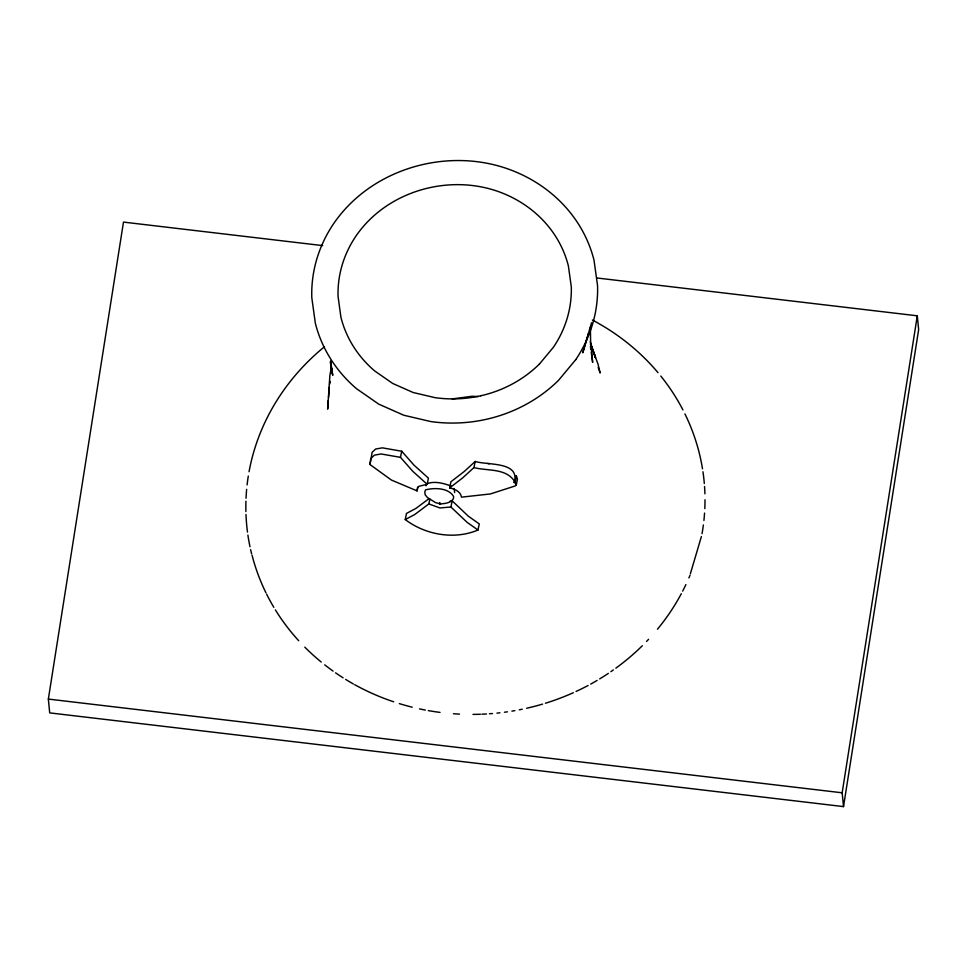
<?xml version="1.0" encoding="UTF-8"?>
<svg xmlns="http://www.w3.org/2000/svg" width="967" height="967" viewBox="0 0 967 967"><rect width="100%" height="100%" fill="white"/><g stroke="black" fill="none" stroke-linecap="round" stroke-linejoin="round"><path stroke-width="1.45" d="M417.853 487.235L417.103 490.898L391.417 480.055L369.902 464.474L370.832 458.479L374.398 455.143L381.083 453.97L400.471 457.343L412.861 471.376L427.16 484.286L428.429 478.145L414.118 465.26L401.716 451.226L382.352 447.854L375.655 449.026L372.077 452.338L371.171 458.346M328.321 400.362L327.656 409.126L329.88 375.462L331.113 368.512M328.538 397.449L329.312 387.223M331.971 368.838L331.633 373.238L330.557 362.867M454.647 492.626L454.115 488.444M596.772 277.964L917.296 315.81L918.65 329.602L843.514 806.599L49.704 712.884L48.35 699.081L123.486 222.096L322.688 245.606M843.514 806.599L842.16 792.795L917.296 315.81M400.471 457.343L401.716 451.226M449.752 501.414L452.181 500.858L468.33 516.197L479.257 523.909L477.988 530.013C454.417 540.033 425.395 534.908 405.246 519.557L406.491 513.441L416.028 508.34L428.949 498.694M516.402 476.006L517.454 479.173L516.209 485.301L514.807 486.075L490.414 493.944L461.464 497.159C460.788 491.562 454.55 488.951 449.703 487.888L450.936 481.771L464.281 471.461L475.196 461.452C487.573 465.417 520.367 461.223 514.251 482.618L515.133 482.146L516.402 476.006L515.52 476.477M449.703 487.888L463.012 477.589L473.951 467.569L475.196 461.452M369.902 464.474L370.917 459.567M405.246 519.557L414.783 514.492L428.852 503.928L429.868 499.045M477.988 530.013L467.073 522.313L450.912 506.998L452.181 500.858M589.701 329.263L582.75 352.858L588.637 332.769M589.471 329.904L591.574 322.724M329.529 384.298L330.376 381.469M690.365 573.818L701.377 536.576M426.048 485.76L426.81 483.766C434.679 480.744 443.696 483.295 451.238 486.111M539.477 363.979L553.487 347.153A117.031 107.397 -5.6 0 0 571.292 286.8L568.391 265.998A116.524 106.938 -5.6 0 0 549.788 228.127A117.043 107.422 -5.6 0 0 496.228 190.825C446.029 174.096 386.026 192.034 355.868 236.19A116.391 106.817 -5.6 0 0 338.063 296.531L340.94 317.333A117.019 107.397 -5.6 0 0 374.567 370.845L392.675 383.44L413.127 392.505L435.174 397.679A116.777 107.18 -5.6 0 0 480.708 395.781M575.74 359.651L558.588 380.273A142.79 131.053 -5.6 0 1 513.126 410.673A143.068 131.307 -5.6 0 1 430.786 421.564L403.771 415.23L378.689 404.109L356.509 388.686A143.37 131.585 -5.6 0 1 315.315 323.123L311.797 297.631A142.632 130.896 -5.6 0 1 333.615 223.691C370.554 169.6 444.083 147.6 505.584 168.113A143.394 131.597 -5.6 0 1 552.81 194.657A142.79 131.053 -5.6 0 1 594.016 260.22L597.558 285.712A143.37 131.572 -5.6 0 1 575.74 359.651M450.912 506.998L439.912 507.953L428.852 503.928M487.779 463.423L489.229 463.822M452.242 398.9L472.089 396.265L478.254 396.567M427.16 484.286L418.953 486.304L417.514 487.513L417.103 490.898M440.299 503.952C444.88 503.541 450.743 503.191 453.378 498.767L453.656 496.579C448.712 487.755 434.376 487.549 425.553 489.87L424.779 491.901L425.19 494.826L427.511 497.594L435.513 502.586L440.299 503.952L439.647 502.574L439.707 503.88M473.951 467.569C487.308 471.159 505.185 467.931 514.093 480.647L514.251 482.618M48.35 699.081L842.16 792.795M590.547 343.793L598.065 364.281L600.181 373.02L598.162 367.508M590.535 344.047L595.467 357.512L590.208 341.822M590.499 343.901L595.467 357.512M515.133 482.146L516.209 485.301M330.279 361.622L332.733 375.365L331.524 366.614M590.426 346.367L590.825 349.268M591.236 352.181L592.65 362.371L590.607 341.194L590.378 327.172M330.714 360.788L331.113 363.701M704.544 486.498A229.747 210.854 -5.6 0 1 704.919 493.859M705.003 499.746A229.747 210.854 -5.6 0 1 704.81 508.63M704.556 513.078A229.747 210.854 -5.6 0 1 703.916 520.476M703.384 524.9A229.747 210.854 -5.6 0 1 702.042 533.687M251.638 553.934A229.747 210.854 -5.6 0 1 250.622 549.643M249.994 546.754A229.747 210.854 -5.6 0 1 247.903 535.089M247.492 532.152A229.747 210.854 -5.6 0 1 245.993 514.48M245.896 511.543A229.747 210.854 -5.6 0 1 245.932 501.208M246.041 498.235A229.747 210.854 -5.6 0 1 246.645 489.338M247.093 484.902A229.747 210.854 -5.6 0 1 248.301 476.078M249.051 471.703A229.747 210.854 -5.6 0 1 324.175 346.972M592.36 320.004A229.747 210.854 -5.6 0 1 657.995 372.658M660.787 376.042A229.747 210.854 -5.6 0 1 682.92 409.899M684.926 413.876A229.747 210.854 -5.6 0 1 702.501 468.838M702.961 471.763A229.747 210.854 -5.6 0 1 704.314 483.548M522.24 709.21A229.614 210.733 -5.6 0 1 519.303 709.802M514.867 710.624A229.614 210.733 -5.6 0 1 511.906 711.132M507.433 711.821A229.614 210.733 -5.6 0 1 504.448 712.232M499.951 712.788A229.614 210.733 -5.6 0 1 496.953 713.114M492.457 713.525A229.614 210.733 -5.6 0 1 489.459 713.767M486.474 713.96A229.614 210.733 -5.6 0 1 481.989 714.19M480.49 714.25A229.614 210.733 -5.6 0 1 472.996 714.395M459.458 714.105A229.614 210.733 -5.6 0 1 453.45 713.743M440.045 712.401A229.614 210.733 -5.6 0 1 428.272 710.6M425.335 710.068A229.614 210.733 -5.6 0 1 419.473 708.871M412.208 707.191A229.614 210.733 -5.6 0 1 399.311 703.613M393.702 701.812A229.614 210.733 -5.6 0 1 354.684 684.684M353.414 683.983A229.614 210.733 -5.6 0 1 345.642 679.402M343.092 677.807A229.614 210.733 -5.6 0 1 335.561 672.827M333.095 671.11A229.614 210.733 -5.6 0 1 324.707 664.837M321.225 662.044A229.614 210.733 -5.6 0 1 304.81 647.141M298.706 640.734A229.614 210.733 -5.6 0 1 275.39 609.911M273.83 607.336A229.614 210.733 -5.6 0 1 266.638 594.221M265.985 592.892A229.614 210.733 -5.6 0 1 252.073 555.3M690.015 575.268A229.795 210.891 -5.6 0 1 688.891 577.928M685.893 584.564A229.795 210.891 -5.6 0 1 682.666 591.127M681.3 593.726A229.795 210.891 -5.6 0 1 657.475 629.203M648.591 639.308A229.795 210.891 -5.6 0 1 646.524 641.472M642.33 645.726A229.795 210.891 -5.6 0 1 615.834 668.173M613.368 669.938A229.795 210.891 -5.6 0 1 610.878 671.678M608.364 673.37A229.795 210.891 -5.6 0 1 599.673 678.907M597.135 680.417A229.795 210.891 -5.6 0 1 590.692 684.092M588.069 685.506A229.795 210.891 -5.6 0 1 576.078 691.465M573.371 692.698A229.795 210.891 -5.6 0 1 545.448 703.239M542.572 704.109A229.795 210.891 -5.6 0 1 526.628 708.255M539.477 363.979A116.511 106.938 -5.6 0 1 480.708 395.793"/></g></svg>
